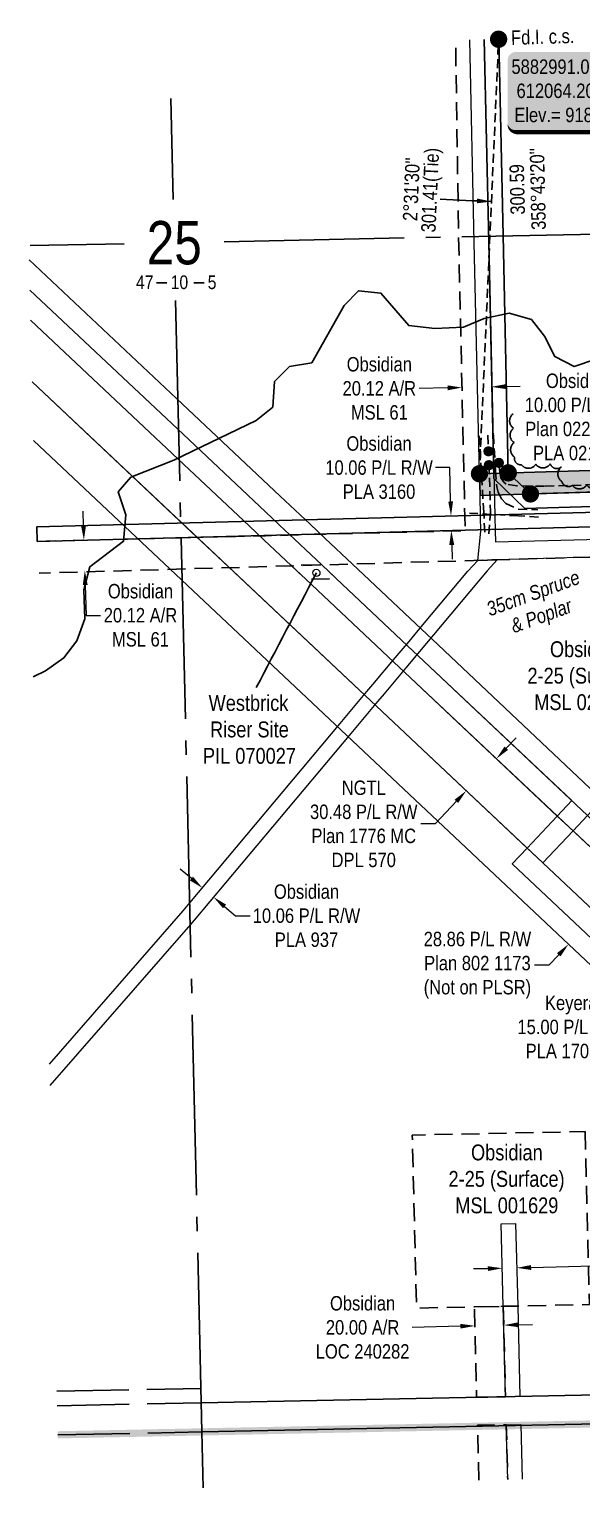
# Model space of a CAD drawing. Extents: x 610740 to 613365, y 5880886 to 5883946.
# Drawn here: x 611739 to 612122, y 5881988 to 5882998 of the extents above; entities that cross this region are included whole.
import ezdxf
from ezdxf.enums import TextEntityAlignment as Align

# ---------------------------------------------------------------- set-up
doc = ezdxf.new("R2010")
doc.units = 0
doc.header["$LTSCALE"] = 5
doc.header["$PDSIZE"] = 0.5
for name, pattern in [('0', [1, 1, 0]), ('CENTERLINEX3', [5, 2.5, -1, 0.5, -1]), ('foc-ACCESSROAD', [3.75, 2.5, -1.25]), ('foc-QUARTERLINE', [33, 25, -3, 2, -3]), ('foc-TIELINE', [1.875, 1.25, -0.625]), ('foc-UNSURVEYED', [12.5, 10, -2.5]), ('foc-WHEELTRACKS', [2, 0.4, -1.6]), ('UG_PIPE', [1.875, 1.25, -0.625])]:
    doc.linetypes.add(name, pattern=pattern)
doc.layers.get('Defpoints').update_dxf_attribs({"color": 9})
for name, color, linetype in [('10', 1, 'Continuous'), ('9', 3, 'Continuous'), ('AS-PIPE-UG', 44, 'UG_PIPE'), ('AS-SYMBOL', 7, 'Continuous'), ('C-AR', 13, 'foc-ACCESSROAD'), ('C-RW', 13, 'Continuous'), ('C-WS', 13, 'foc-ACCESSROAD'), ('DETAIL-T', 7, 'Continuous'), ('F-RW', 190, 'Continuous'), ('F-WS', 190, 'foc-ACCESSROAD'), ('L-BD', 7, 'Continuous'), ('L-MON', 1, 'Continuous'), ('L-MON-T', 1, 'Continuous'), ('L-QSEC', 8, 'foc-QUARTERLINE'), ('L-SEC', 7, 'Continuous'), ('L-SECLBL', 7, 'Continuous'), ('L-TIE', 7, 'foc-TIELINE'), ('L-USEC', 7, 'foc-UNSURVEYED'), ('P-PROPOSED', 10, 'Continuous'), ('P-PROPOSED-H', 21, 'Continuous'), ('T-BUSH', 110, '0'), ('T-BUSH-T', 110, 'Continuous'), ('T-WATER', 160, 'Continuous'), ('T-WATER-P3', 160, 'foc-WHEELTRACKS')]:
    doc.layers.add(name, color=color, linetype=linetype)
doc.layers.add('AS-TRAPPER BOUNDARY', color=7, linetype='CENTERLINEX3', true_color=0xb85c00, transparency=0.6)
for name, color, linetype, lineweight in [('C-AR-T', 13, 'Continuous', 9), ('C-RW-T', 13, 'Continuous', 9), ('C-WS-T', 13, 'Continuous', 9), ('F-RW-T', 190, 'Continuous', 9), ('F-WS-T', 190, 'Continuous', 9)]:
    doc.layers.add(name, color=color, linetype=linetype, lineweight=lineweight)
doc.styles.add('100L', font='ARIALN.TTF', dxfattribs={"height": 11})
doc.styles.add('80', font='ARIALN.TTF', dxfattribs={"height": 10})
doc.styles.add('80CG', font='ARIALN.TTF', dxfattribs={"height": 10})
doc.styles.add('80L', font='ARIALN.TTF', dxfattribs={"height": 10})
doc.styles.add('80LS', font='ARIALNI.TTF', dxfattribs={"height": 10})
doc.styles.add('foc-LtypeFont', font='ARIALN.TTF', dxfattribs={"height": 7.35})
doc.styles.add('SIMPLEX', font='ARIALN.TTF')
doc.linetypes.add('foc-TOPO-flowdirection-NOLINE', pattern='A,0,[">",foc-LtypeFont,S=0.3,R=0,X=0,Y=-0.945],-20,[">",foc-LtypeFont,S=0.3,R=0,X=0,Y=-0.945],0', length=20)
doc.dimstyles.new('Compass 5 000', dxfattribs={"dimscale": 5, "dimtxt": 9, "dimasz": 2, "dimexe": 0.2, "dimexo": 0.0625, "dimgap": 0.5, "dimtad": 0, "dimtih": 1, "dimtoh": 1, "dimzin": 0, "dimdsep": 46, "dimtxsty": '80CG', "dimcen": 0.1, "dimse1": 1, "dimse2": 1, "dimclrd": 256, "dimclrt": 256, "dimaunit": 1, "dimadec": 4, "dimazin": 0, "dimtfac": 0.06, "dimtofl": 0, "dimtmove": 0, "dimatfit": 1, "dimfxl": 0.2, "dimtolj": 1, "dimtzin": 0, "dimlwd": -1, "dimarcsym": 0})

# ---------------------------------------------------------------- blocks, each defined once
blk = doc.blocks.new('L-SECLBL')
at = {"layer": '9', "color": 7}
for p, q in [((-5.1, -27.8), (-12.3, -27.8)), ((20.7, -27.8), (13.5, -27.8))]:
    blk.add_line(p, q, dxfattribs=at)
at = {"layer": '10', "color": 2, "style": 'SIMPLEX'}
blk.add_attdef('SEC', text='', height=30, dxfattribs=at).set_placement((0, 0), align=Align.MIDDLE)
at = {"layer": '10', "color": 5, "style": '80L'}
blk.add_attdef('TWP', text='', height=9.5, dxfattribs=at).set_placement((-14.4, -27.4), align=Align.MIDDLE_RIGHT)
blk.add_attdef('RGE', text='', height=9.5, dxfattribs=at).set_placement((3.6, -27.4), align=Align.MIDDLE_CENTER)
blk.add_attdef('MER', text='', height=9.5, dxfattribs=at).set_placement((23.2, -27.4), align=Align.MIDDLE_LEFT)
blk = doc.blocks.new('*D491')
at = {"layer": 'C-AR-T', "transparency": 16777216}
for p, q in [((612077.8, 5882100.6), (612087.8, 5882100.8)), ((612037.8, 5882099.5), (612004.2, 5882098.7))]:
    blk.add_line(p, q, dxfattribs=at)
for points in [[(612037.7, 5882101.2), (612037.8, 5882097.9), (612047.8, 5882099.8)], [(612077.7, 5882102.2), (612077.8, 5882098.9), (612067.8, 5882100.3)]]:
    blk.add_solid(points, dxfattribs=at)
at = {"layer": 'Defpoints', "color": 0, "transparency": 16777216}
for p in [(612047.8, 5882099.8), (612047.9, 5882095.4), (612067.9, 5882095.9)]:
    blk.add_point(p, dxfattribs=at)
at = {"layer": 'C-AR-T', "transparency": 16777216, "insert": (611969.9, 5882098.7), "char_height": 10, "attachment_point": 5, "style": '80CG'}
blk.add_mtext('\\A1;Obsidian\\P20.00 A/R\\PLOC 240282', dxfattribs=at)
blk = doc.blocks.new('*D492')
at = {"layer": 'C-AR-T', "transparency": 16777216}
for p, q in [((612028.8, 5882749.6), (612009.2, 5882749.2)), ((612069.1, 5882750.5), (612079.1, 5882750.7))]:
    blk.add_line(p, q, dxfattribs=at)
for points in [[(612028.8, 5882751.3), (612028.8, 5882747.9), (612038.8, 5882749.8)], [(612069, 5882752.1), (612069.1, 5882748.8), (612059.1, 5882750.3)]]:
    blk.add_solid(points, dxfattribs=at)
at = {"layer": 'Defpoints', "color": 0, "transparency": 16777216}
for p in [(612038.7, 5882755.5), (612038.8, 5882749.8), (612059, 5882755.9)]:
    blk.add_point(p, dxfattribs=at)
at = {"layer": 'C-AR-T', "transparency": 16777216, "insert": (611981.5, 5882749.2), "char_height": 10, "attachment_point": 5, "style": '80CG'}
blk.add_mtext('\\A1;Obsidian\\P20.12 A/R\\PMSL 61', dxfattribs=at)
blk = doc.blocks.new('*D494')
at = {"layer": 'C-RW-T', "transparency": 16777216}
for p, q in [((612168.7, 5882729.4), (612158.7, 5882729.4)), ((612169.9, 5882688.6), (612168.7, 5882729.4)), ((612170.8, 5882658.6), (612171.1, 5882648.7))]:
    blk.add_line(p, q, dxfattribs=at)
for points in [[(612171.6, 5882688.7), (612168.3, 5882688.6), (612170.2, 5882678.6)], [(612172.5, 5882658.7), (612169.2, 5882658.6), (612170.5, 5882668.6)]]:
    blk.add_solid(points, dxfattribs=at)
at = {"layer": 'Defpoints', "color": 0, "transparency": 16777216}
for p in [(612109.2, 5882676.8), (612170.2, 5882678.6), (612109.5, 5882666.8)]:
    blk.add_point(p, dxfattribs=at)
at = {"layer": 'C-RW-T', "transparency": 16777216, "insert": (612119.6, 5882729.4), "char_height": 10, "attachment_point": 5, "style": '80CG'}
blk.add_mtext('\\A1;Obsidian\\P10.00 P/L R/W\\PPlan 022 7375\\PPLA 021390', dxfattribs=at)
blk = doc.blocks.new('*D498')
at = {"layer": 'C-RW-T', "transparency": 16777216}
for p, q in [((612086.8, 5882140.2), (612138.5, 5882141.5)), ((612056.8, 5882139.4), (612046.8, 5882139.2))]:
    blk.add_line(p, q, dxfattribs=at)
for points in [[(612086.7, 5882141.9), (612086.8, 5882138.5), (612076.8, 5882140)], [(612056.7, 5882141.1), (612056.8, 5882137.8), (612066.8, 5882139.7)]]:
    blk.add_solid(points, dxfattribs=at)
at = {"layer": 'Defpoints', "color": 0, "transparency": 16777216}
for p in [(612066.7, 5882141.9), (612076.7, 5882142.2), (612076.8, 5882140)]:
    blk.add_point(p, dxfattribs=at)
at = {"layer": 'C-RW-T', "transparency": 16777216, "insert": (612177.6, 5882141.5), "char_height": 10, "attachment_point": 5, "style": '80CG'}
blk.add_mtext('\\A1;Obsidian\\P10.00 P/L R/W\\PPlan 022 2528\\PPLA 001854', dxfattribs=at)
blk = doc.blocks.new('*D499')
at = {"layer": 'C-RW-T', "transparency": 16777216}
for p, q in [((611851.2, 5882409.7), (611843.5, 5882416.1)), ((611874.2, 5882390.3), (611881.9, 5882383.9)), ((611881.9, 5882383.9), (611891.9, 5882383.9))]:
    blk.add_line(p, q, dxfattribs=at)
for points in [[(611852.3, 5882411), (611850.1, 5882408.4), (611858.8, 5882403.2)], [(611875.3, 5882391.6), (611873.1, 5882389.1), (611866.6, 5882396.8)]]:
    blk.add_solid(points, dxfattribs=at)
at = {"layer": 'Defpoints', "color": 0, "transparency": 16777216}
for p in [(611866.8, 5882412.7), (611874.5, 5882406.3), (611866.6, 5882396.8)]:
    blk.add_point(p, dxfattribs=at)
at = {"layer": 'C-RW-T', "transparency": 16777216, "insert": (611931, 5882383.9), "char_height": 10, "attachment_point": 5, "style": '80CG'}
blk.add_mtext('\\A1;Obsidian\\P10.06 P/L R/W\\PPLA 937', dxfattribs=at)
blk = doc.blocks.new('*D500')
at = {"layer": 'C-RW-T', "transparency": 16777216}
for p, q in [((612030.4, 5882694.3), (612020.4, 5882694.3)), ((612030.9, 5882670.9), (612030.4, 5882694.3)), ((612031.7, 5882640.8), (612031.9, 5882630.8))]:
    blk.add_line(p, q, dxfattribs=at)
for points in [[(612032.6, 5882670.9), (612029.3, 5882670.8), (612031.2, 5882660.9)], [(612033.4, 5882640.8), (612030, 5882640.8), (612031.4, 5882650.8)]]:
    blk.add_solid(points, dxfattribs=at)
at = {"layer": 'Defpoints', "color": 0, "transparency": 16777216}
for p in [(612013, 5882660.4), (612031.2, 5882660.9), (612013.2, 5882650.3)]:
    blk.add_point(p, dxfattribs=at)
at = {"layer": 'C-RW-T', "transparency": 16777216, "insert": (611981.3, 5882694.3), "char_height": 10, "attachment_point": 5, "style": '80CG'}
blk.add_mtext('\\A1;Obsidian\\P10.06 P/L R/W\\PPLA 3160', dxfattribs=at)
blk = doc.blocks.new('*D503')
at = {"layer": 'Defpoints', "color": 0, "transparency": 16777216}
for p in [(612112.7, 5882364.2), (612229.4, 5882294), (612209.7, 5882273)]:
    blk.add_point(p, dxfattribs=at)
at = {"layer": 'F-RW-T', "transparency": 16777216}
for p, q in [((612139.4, 5882392.4), (612146.2, 5882399.7)), ((612105.9, 5882356.9), (612099, 5882349.6)), ((612099, 5882349.6), (612089, 5882349.6))]:
    blk.add_line(p, q, dxfattribs=at)
for points in [[(612138.1, 5882393.6), (612140.6, 5882391.3), (612132.5, 5882385.2)], [(612104.7, 5882358), (612107.1, 5882355.7), (612112.7, 5882364.2)]]:
    blk.add_solid(points, dxfattribs=at)
at = {"layer": 'F-RW-T', "transparency": 16777216, "insert": (612049.5, 5882349.6), "char_height": 10, "attachment_point": 5, "style": '80CG'}
blk.add_mtext('\\A1;28.86 P/L R/W\\PPlan 802 1173\\P(Not on PLSR)', dxfattribs=at)
blk = doc.blocks.new('*D504')
at = {"layer": 'Defpoints', "color": 0, "transparency": 16777216}
for p in [(612065.1, 5882490.4), (612041.8, 5882470.5), (612044.2, 5882468.2)]:
    blk.add_point(p, dxfattribs=at)
at = {"layer": 'F-RW-T', "transparency": 16777216}
for p, q in [((612069.5, 5882500), (612076.4, 5882507.2)), ((612034.9, 5882463.2), (612020.2, 5882447.5)), ((612020.2, 5882447.5), (612010.2, 5882447.5))]:
    blk.add_line(p, q, dxfattribs=at)
for points in [[(612068.3, 5882501.1), (612070.7, 5882498.8), (612062.7, 5882492.7)], [(612033.7, 5882464.3), (612036.1, 5882462), (612041.8, 5882470.5)]]:
    blk.add_solid(points, dxfattribs=at)
at = {"layer": 'F-RW-T', "transparency": 16777216, "insert": (611970.7, 5882447.5), "char_height": 10, "attachment_point": 5, "style": '80CG'}
blk.add_mtext('\\A1;NGTL\\P30.48 P/L R/W\\PPlan 1776 MC\\PDPL 570', dxfattribs=at)
blk = doc.blocks.new('*D507')
at = {"layer": 'Defpoints', "color": 0, "transparency": 16777216}
for p in [(612177.8, 5882322), (612358.3, 5882172.8), (612348.1, 5882161.8)]:
    blk.add_point(p, dxfattribs=at)
at = {"layer": 'F-RW-T', "transparency": 16777216}
for p, q in [((612194.9, 5882340.2), (612201.8, 5882347.5)), ((612170.9, 5882314.7), (612163.5, 5882306.8)), ((612163.5, 5882306.8), (612153.5, 5882306.8))]:
    blk.add_line(p, q, dxfattribs=at)
for points in [[(612193.7, 5882341.3), (612196.1, 5882339), (612188.1, 5882332.9)], [(612169.7, 5882315.8), (612172.2, 5882313.5), (612177.8, 5882322)]]:
    blk.add_solid(points, dxfattribs=at)
at = {"layer": 'F-RW-T', "transparency": 16777216, "insert": (612114.5, 5882306.8), "char_height": 10, "attachment_point": 5, "style": '80CG'}
blk.add_mtext('\\A1;Keyera\\P15.00 P/L R/W\\PPLA 170521', dxfattribs=at)
blk = doc.blocks.new('fdia')
at = {"color": 255, "const_width": 1}
blk.add_lwpolyline([(-0.5, 0, 1), (0.5, 0, 1)], format="xyb", close=True, dxfattribs=at)
blk = doc.blocks.new('Fdiaa')
blk.add_blockref('fdia', (0, 0))
blk = doc.blocks.new('fdib')
at = {"color": 1, "const_width": 1.6}
blk.add_lwpolyline([(-0.4, 0, 1), (0.4, 0, 1)], format="xyb", close=True, dxfattribs=at)
at = {"color": 1}
blk.add_circle((0, 0), 0.8, dxfattribs=at)
blk = doc.blocks.new('Fdibb')
blk.add_blockref('fdib', (0, 0))
blk = doc.blocks.new('fdicc')
for name in ['Fdibb', 'Fdiaa']:
    blk.add_blockref(name, (0, 0))
blk = doc.blocks.new('FDI')
blk.add_blockref('fdicc', (0, 0))
blk = doc.blocks.new('RISER')
h = blk.add_hatch(color=255)
h.dxf.hatch_style = 1
edge = h.paths.add_edge_path()
edge.add_arc((0, 0), 0.7, 0, 360)
blk.add_hatch(color=13).paths.add_polyline_path([(0.58, -0.15), (-0.58, -0.15, 0.774597)])
at = {"color": 13}
blk.add_line((-0.58, -0.15), (0.58, -0.15), dxfattribs=at)
blk.add_circle((0, 0), 0.6, dxfattribs=at)
blk = doc.blocks.new('*U530')
h = blk.add_hatch(color=254)
edge = h.paths.add_edge_path()
edge.add_line((-34, -28.5), (34, -28.5))
edge.add_arc((34, -22.5), 6, 270, 360)
edge.add_line((40, -22.5), (40, 21))
edge.add_arc((34, 21), 6, 0, 90)
edge.add_line((34, 27), (-34, 27))
edge.add_arc((-34, 21), 6, 90, 180)
edge.add_line((-40, 21), (-40, -22.5))
edge.add_arc((-34, -22.5), 6, 180, 270)
at = {"color": 1, "flags": 128}
blk.add_lwpolyline([(-34, -28.5, 3, 3, 0), (34, -28.5, 3, 3, 0.414214), (40, -22.5, 3, 3, 0), (40, 21, 3, 0, 0.414214), (34, 27, 0, 0, 0), (-34, 27, 0, 0, 0.414214), (-40, 21, 0, 0, 0), (-40, -22.5, 0, 3, 0.414214)], format="xyseb", close=True, dxfattribs=at)
blk.add_lwpolyline([(-35, 0, 0, 10, 0), (0, 0, 5, 5, 0)], format="xyseb", dxfattribs=at)
at = {"color": 1, "style": '80'}
blk.add_attdef('ENTER_TEXT_001', (-36, -5), '', height=10, dxfattribs=at)
blk = doc.blocks.new('*D534')
at = {"layer": 'C-RW-T', "transparency": 16777216}
for p, q in [((611776.4, 5882654.1), (611776.1, 5882664.1)), ((611777.6, 5882613), (611778.2, 5882592)), ((611778.2, 5882592), (611788.2, 5882592))]:
    blk.add_line(p, q, dxfattribs=at)
for points in [[(611778.1, 5882654.1), (611774.7, 5882654), (611776.7, 5882644.1)], [(611779.3, 5882613), (611775.9, 5882612.9), (611777.3, 5882623)]]:
    blk.add_solid(points, dxfattribs=at)
at = {"layer": 'Defpoints', "color": 0, "transparency": 16777216}
for p in [(611875.6, 5882647), (611777.3, 5882623), (611876.2, 5882625.9)]:
    blk.add_point(p, dxfattribs=at)
at = {"layer": 'C-RW-T', "transparency": 16777216, "insert": (611815.9, 5882592), "char_height": 10, "attachment_point": 5, "style": '80CG'}
blk.add_mtext('\\A1;Obsidian\\P20.12 A/R\\PMSL 61', dxfattribs=at)

msp = doc.modelspace()

# ---------------------------------------------------------------- hatches: boundary and pattern name
at = {"layer": 'P-PROPOSED-H'}
h = msp.add_hatch(color=256, dxfattribs=at)
h.dxf.hatch_style = 1
h.paths.add_polyline_path([(612390.142, 5882685.124), (612273.971, 5882681.72), (612051.375, 5882675.096), (612050.929, 5882690.084), (612273.532, 5882696.708), (612390.439, 5882700.133), (612465.598, 5882694.953), (612464.575, 5882679.764), (612426.042, 5882682.653)])

# ---------------------------------------------------------------- linework, layer by layer
at = {"layer": 'AS-PIPE-UG'}
msp.add_line((612056.823, 5882716.794), (612057.241, 5882705.612), dxfattribs=at)
for points in [[(612054.577, 5882649.645), (612053.866, 5882663.355), (612050.798, 5882716.434)], [(612060.587, 5882717.03), (612061.979, 5882692.32), (612062.879, 5882680.911), (612063.817, 5882677.3), (612066.109, 5882672.613), (612069.175, 5882669.515), (612077.669, 5882665.56), (612091.438, 5882665.104)], [(612205.752, 5882684.918), (612096.035, 5882681.428), (612076.919, 5882681.745), (612069.547, 5882682.764), (612067.843, 5882684.236), (612065.855, 5882687.253), (612064.796, 5882692.918), (612064.362, 5882697.572)], [(612057.475, 5882696.089), (612057.87, 5882687.369), (612058.58, 5882664), (612057.241, 5882646.298)], [(612091.766, 5882660.019), (612077.963, 5882660.927), (612044.106, 5882662.788)]]:
    msp.add_lwpolyline(points, dxfattribs=at)
at = {"layer": 'AS-TRAPPER BOUNDARY', "flags": 128}
msp.add_lwpolyline([(611758.525, 5882024.315, 5, 5, 0), (612685.721, 5882043.096, 5, 5, 0), (612664.636, 5882941.112, 0, 0, 0)], format="xyseb", dxfattribs=at)
at = {"layer": 'C-AR', "flags": 128}
for points in [[(612390.706, 5882640.036), (611745.556, 5882621.187)], [(612050.511, 5881992.816), (612049.535, 5882030.934), (612069.543, 5882031.337), (612070.516, 5881993.284)]]:
    msp.add_lwpolyline(points, dxfattribs=at)
msp.add_lwpolyline([(612067.442, 5882113.329), (612068.989, 5882050.71), (612048.981, 5882050.307), (612047.436, 5882112.926), (612067.442, 5882113.329)], close=True, dxfattribs=at)
at = {"layer": 'C-RW'}
for points in [[(612263.213, 5882671.399), (612082.43, 5882666.02), (612061.002, 5882686.738), (612057.344, 5882850.457), (612054.207, 5882990.866)], [(612064.252, 5882990.867), (612067.429, 5882855.093), (612070.912, 5882690.69), (612086.279, 5882676.141), (612273.988, 5882681.722)]]:
    msp.add_lwpolyline(points, dxfattribs=at)
at = {"layer": 'C-RW', "flags": 128}
msp.add_lwpolyline([(612389.956, 5882670.189), (612390.25, 5882660.139), (611744.327, 5882643.235), (611744.092, 5882653.394)], close=True, dxfattribs=at)
at = {"layer": 'C-RW-T'}
for points in [[(612239.965, 5882635.631), (612063.112, 5882630.417), (612049.83, 5882630.076), (612051.829, 5882650.252), (612051.534, 5882660.372), (612051.375, 5882675.096), (612050.929, 5882690.084), (612047.292, 5882850.252), (612044.155, 5882990.641)], [(612054.207, 5882990.866), (612057.344, 5882850.457), (612060.887, 5882691.859), (612061.586, 5882660.596), (612061.879, 5882650.546), (612062.054, 5882643.01), (612261.012, 5882648.111)], [(611752.788, 5882281.148), (611845.454, 5882387.292), (611850.197, 5882392.941), (611954.367, 5882517.038), (611972.929, 5882539.14), (611977.043, 5882544.044), (611992.556, 5882562.52), (612002.085, 5882573.865), (612011.724, 5882585.355), (612042.968, 5882622.574), (612049.83, 5882630.076), (612063.112, 5882630.417), (612056.37, 5882622.883), (612019.063, 5882578.442), (612009.447, 5882566.966), (611999.905, 5882555.613), (611984.754, 5882537.573), (611980.28, 5882532.232), (611961.712, 5882510.13), (611853.101, 5882380.746), (611850.55, 5882377.824), (611753.137, 5882266.241)], [(612070.516, 5881993.284), (612069.543, 5882031.337), (612079.541, 5882031.538), (612080.512, 5881993.517)]]:
    msp.add_lwpolyline(points, dxfattribs=at)
msp.add_lwpolyline([(612077.439, 5882113.529), (612078.986, 5882050.912), (612068.989, 5882050.711), (612067.442, 5882113.329), (612065.979, 5882170.463), (612075.972, 5882170.718), (612077.439, 5882113.529)], close=True, dxfattribs=at)
at = {"layer": 'C-WS', "flags": 128}
msp.add_lwpolyline([(611744.327, 5882643.235), (611818.241, 5882645.082), (611844.285, 5882645.724), (611859.256, 5882646.083), (611902.591, 5882647.161), (611923.756, 5882647.685), (611944.988, 5882648.233), (612041.027, 5882650.627), (612040.776, 5882660.689), (612036.463, 5882855.491), (612034.366, 5882990.323)], dxfattribs=at)
msp.add_lwpolyline([(612124.206, 5882234.377), (612127.171, 5882114.528), (612077.439, 5882113.529), (612067.442, 5882113.329), (612047.436, 5882112.926), (612007.31, 5882112.12), (612004.345, 5882231.968), (612124.206, 5882234.377)], close=True, dxfattribs=at)
at = {"layer": 'F-RW'}
for points in [[(611738.726, 5882838.309), (611840.987, 5882742.167), (611912.839, 5882674.613), (611933.605, 5882655.048), (611944.016, 5882645.239), (611962.76, 5882627.581), (612010.754, 5882582.366), (612018.093, 5882575.453), (612136.084, 5882464.304), (612125.811, 5882453.362), (612115.78, 5882442.71), (612094.907, 5882420.512), (612424.501, 5882110.541), (612434.772, 5882100.883), (612471.169, 5882066.646), (612502.571, 5882037.113), (612540.646, 5882001.304)], [(612519.258, 5882000.804), (612481.103, 5882036.679), (612449.704, 5882066.213), (612435.213, 5882079.846), (612424.943, 5882089.505), (612073.705, 5882419.877), (612083.971, 5882430.792), (612104.852, 5882452.99), (612114.88, 5882463.658), (612008.477, 5882563.977), (612001.115, 5882570.876), (611951.689, 5882617.45), (611941.529, 5882627.051), (611922.784, 5882644.692), (611912.291, 5882654.516), (611902.56, 5882663.684), (611841.48, 5882721.112), (611739.218, 5882817.254)], [(611739.218, 5882817.254), (611841.48, 5882721.112), (611902.56, 5882663.684), (611912.291, 5882654.516), (611922.783, 5882644.685), (611941.526, 5882627.042), (611951.687, 5882617.443), (612001.105, 5882570.86), (612008.472, 5882563.961), (612125.81, 5882453.357), (612205.304, 5882378.46), (612248.984, 5882337.831), (612313.174, 5882276.833), (612323.905, 5882266.737), (612423.183, 5882173.376), (612433.454, 5882163.718), (612535.294, 5882067.944), (612566.699, 5882038.412), (612604.562, 5882002.797)], [(612584.041, 5882002.318), (612546.107, 5882037.995), (612514.706, 5882067.528), (612433.877, 5882143.553), (612423.606, 5882153.212), (611998.932, 5882552.617), (611991.582, 5882559.524), (611930.506, 5882616.987), (611920.306, 5882626.587), (611901.618, 5882644.161), (611891.189, 5882653.965), (611841.968, 5882700.249), (611739.705, 5882796.425)], [(612540.644, 5882001.304), (612094.906, 5882420.509), (611740.705, 5882753.654)], [(611741.651, 5882713.179), (612499.57, 5882000.344)]]:
    msp.add_lwpolyline(points, dxfattribs=at)
at = {"layer": 'F-RW', "flags": 128}
for points in [[(611739.705, 5882796.425), (611841.968, 5882700.249), (611891.188, 5882653.965), (611901.618, 5882644.163), (611920.306, 5882626.587), (611930.505, 5882616.985), (611991.582, 5882559.524), (611998.933, 5882552.619), (612104.851, 5882452.988), (612115.779, 5882442.708), (612423.605, 5882153.202), (612433.875, 5882143.549), (612514.706, 5882067.528), (612546.107, 5882037.995), (612584.042, 5882002.318)], [(612540.646, 5882001.304), (612502.571, 5882037.113), (612471.169, 5882066.646), (612434.771, 5882100.883), (612424.501, 5882110.539), (612094.906, 5882420.509), (612083.972, 5882430.791), (611979.308, 5882529.238), (611971.958, 5882536.149), (611876.891, 5882625.576), (611858.281, 5882643.086), (611847.86, 5882652.887), (611842.968, 5882657.483), (611740.705, 5882753.661)]]:
    msp.add_lwpolyline(points, dxfattribs=at)
at = {"layer": 'F-WS', "flags": 128}
msp.add_lwpolyline([(611941.534, 5882627.068), (611951.696, 5882617.47), (611948.223, 5882617.424), (611930.513, 5882617.008), (611920.312, 5882626.603), (611941.534, 5882627.068)], close=True, dxfattribs=at)
at = {"layer": 'L-QSEC'}
for p, q in [((611836.99, 5882950.133), (611838.628, 5882880.127)), ((611873.847, 5882850.851), (612646.096, 5882866.62)), ((611739.364, 5882848.105), (611804.606, 5882849.437)), ((611840.264, 5882810.174), (611858.506, 5882026.337)), ((611858.506, 5882026.337), (611859.411, 5881987.599))]:
    msp.add_line(p, q, dxfattribs=at)
at = {"layer": 'L-SEC'}
for p, q in [((611858.099, 5882046.452), (612664.934, 5882062.744)), ((611858.506, 5882026.337), (612665.34, 5882042.628))]:
    msp.add_line(p, q, dxfattribs=at)
at = {"layer": 'L-TIE'}
msp.add_line((612050.929, 5882690.084), (612064.201, 5882991.089), dxfattribs=at)
at = {"layer": 'L-USEC'}
for p, q in [((611757.852, 5882054.487), (611857.896, 5882056.51)), ((611758.056, 5882044.43), (611858.099, 5882046.452)), ((611758.525, 5882024.315), (611858.506, 5882026.337))]:
    msp.add_line(p, q, dxfattribs=at)
at = {"layer": 'P-PROPOSED'}
msp.add_lwpolyline([(612390.145, 5882685.133), (612273.971, 5882681.72), (612051.375, 5882675.096), (612050.929, 5882690.084), (612273.532, 5882696.708), (612390.439, 5882700.133), (612465.635, 5882694.99), (612464.575, 5882679.764), (612426.042, 5882682.653)], close=True, dxfattribs=at)
at = {"layer": 'T-BUSH', "flags": 128}
msp.add_lwpolyline([(612074.263, 5882731.628, 0.52056705), (612074.608, 5882721.634, 0.52056705), (612074.953, 5882711.64, 0.52056705), (612075.298, 5882701.646, 0.52056705), (612080.026, 5882696.323, 0.52056705), (612090.022, 5882696.614, 0.52056705), (612100.018, 5882696.905, 0.52056705), (612107.692, 5882694.716, 0.52056705), (612108.058, 5882684.723, 0.52056705), (612115.342, 5882682.066, 0.52056705), (612125.34, 5882682.285, 0.52056705), (612135.337, 5882682.504, 0.52056705), (612145.335, 5882682.724, 0.52056705), (612155.333, 5882682.943, 0.52056705), (612165.33, 5882683.162, 0.52056705), (612175.328, 5882683.382, 0.52056705), (612179.796, 5882689.029, 0.52056705), (612180.823, 5882698.123, 0.52056705), (612190.778, 5882699.066, 0.52056705), (612200.733, 5882700.01, 0.52056705), (612210.689, 5882700.953, 0.52056705), (612220.299, 5882699.696, 0.52056705), (612230.004, 5882698.503, 0.52056705), (612239.998, 5882698.844, 0.52056705), (612249.992, 5882699.186, 0.52056705), (612259.986, 5882699.528, 0.52056705), (612269.98, 5882699.87, 0.52056705), (612279.975, 5882700.211, 0.52056705), (612289.969, 5882700.553, 0.52056705), (612299.963, 5882700.895, 0.52056705), (612309.959, 5882701.163, 0.52056705), (612319.957, 5882701.352, 0.52056705), (612329.955, 5882701.542, 0.52056705), (612339.954, 5882701.731, 0.52056705), (612349.952, 5882701.92, 0.52056705), (612359.95, 5882702.11, 0.52056705), (612369.948, 5882702.299, 0.52056705), (612379.946, 5882702.489, 0.52056705), (612389.945, 5882702.678, 0.52056705), (612399.844, 5882703.717, 0.52056705), (612409.619, 5882705.825, 0.52056705), (612418.997, 5882708.586, 0.52056705), (612425.351, 5882716.308, 0.52056705), (612433.09, 5882720.857, 0.52056705), (612443.072, 5882720.262, 0.52056705), (612453.054, 5882719.772, 0.52056705), (612463.029, 5882720.484, 0.52056705), (612473.003, 5882721.197, 0.52056705), (612482.906, 5882722.541, 0.52056705), (612492.785, 5882724.09, 0.52056705), (612498.8, 5882718.548, 0.52056705), (612502.853, 5882709.407, 0.52056705), (612506.906, 5882700.265, 0.52056705), (612516.418, 5882702.938, 0.52056705), (612526.006, 5882705.777, 0.52056705), (612535.595, 5882708.617, 0.52056705), (612543.415, 5882710.933, 0.52056705)], format="xyb", dxfattribs=at)
at = {"layer": 'T-WATER', "flags": 128}
msp.add_lwpolyline([(611741.499, 5882549.328), (611750, 5882553.531), (611762.836, 5882562.501), (611771.834, 5882574.264), (611777.268, 5882589.619), (611776.666, 5882609.558), (611780.707, 5882625.704), (611804.241, 5882643.332), (611805.773, 5882661.666), (611800.53, 5882677.47), (611809.337, 5882687.685), (611839.12, 5882699.604), (611896.08, 5882726.874), (611907.712, 5882736.223), (611908.786, 5882753.947), (611919.137, 5882764.265), (611934.664, 5882766.939), (611957.176, 5882806.637), (611966.995, 5882816.82), (611982.651, 5882815.207), (612001.916, 5882792.675), (612020.084, 5882790.723), (612039.836, 5882791.554), (612054.251, 5882797.529), (612071.529, 5882801.387), (612086.914, 5882796.908), (612095.9, 5882785.325), (612103.174, 5882771.305), (612116.549, 5882764.323), (612130.937, 5882769.226)], dxfattribs=at)
at = {"layer": 'T-WATER-P3', "linetype": 'foc-TOPO-flowdirection-NOLINE', "flags": 128}
msp.add_lwpolyline([(611741.499, 5882549.328), (611750, 5882553.531), (611762.836, 5882562.501), (611771.834, 5882574.264), (611777.268, 5882589.619), (611776.666, 5882609.558), (611780.707, 5882625.704), (611804.241, 5882643.332), (611805.773, 5882661.666), (611800.53, 5882677.47), (611809.337, 5882687.685), (611839.12, 5882699.604), (611896.08, 5882726.874), (611907.712, 5882736.223), (611908.786, 5882753.947), (611919.137, 5882764.265), (611934.664, 5882766.939), (611957.176, 5882806.637), (611966.995, 5882816.82), (611982.651, 5882815.207), (612001.916, 5882792.675), (612020.084, 5882790.723), (612039.836, 5882791.554), (612054.251, 5882797.529), (612071.529, 5882801.387), (612086.914, 5882796.908), (612095.9, 5882785.325), (612103.174, 5882771.305), (612116.549, 5882764.323), (612130.937, 5882769.226), (612144.072, 5882776.113), (612161.882, 5882774.206), (612174.755, 5882781.924), (612180.756, 5882796.222), (612175.083, 5882810.524), (612173.37, 5882823.879), (612191.456, 5882826.627), (612201.337, 5882836.751), (612207.875, 5882851.069), (612197.567, 5882878.755), (612205.045, 5882891.491), (612214.472, 5882902.856), (612230.174, 5882907.618), (612256.902, 5882922.064), (612259.493, 5882926.137)], dxfattribs=at)

# ---------------------------------------------------------------- block references
at = {"layer": 'AS-SYMBOL', "xscale": 5, "yscale": 5, "zscale": 5}
for p in [(612057.241, 5882705.612), (612057.475, 5882696.089), (612064.362, 5882697.572)]:
    msp.add_blockref('RISER', p, dxfattribs=at)
at = {"layer": 'DETAIL-T'}
ref = msp.add_blockref('*U530', (612110.433, 5882955.302), dxfattribs=at)
ref.add_attrib('ENTER_TEXT_001', '5882991.09 N.', (612073.114, 5882967.074), dxfattribs={"layer": '0', "color": 1, "height": 10, "style": '80'})
ref.add_attrib('ENTER_TEXT_002', '612064.20 E.', (612076.637, 5882950.366), dxfattribs={"layer": '0', "color": 1, "height": 10, "style": '80'})
ref.add_attrib('ENTER_TEXT_003', 'Elev.= 918.14', (612075.068, 5882933.659), dxfattribs={"layer": '0', "color": 1, "height": 10, "style": '80'})
at = {"layer": 'L-MON', "xscale": 5, "yscale": 5, "zscale": 5}
for p in [(612064.201, 5882991.089), (612050.929, 5882690.084), (612070.912, 5882690.69), (612086.279, 5882676.141)]:
    msp.add_blockref('FDI', p, dxfattribs=at)
at = {"layer": 'L-SECLBL', "color": 3, "xscale": 0.999611, "yscale": 0.999611, "zscale": 0.999611}
msp.add_blockref('L-SECLBL', (611839.329, 5882850.146), dxfattribs=at).add_auto_attribs({'SEC': '25', 'TWP': '47', 'RGE': '10', 'MER': '5'})

# ---------------------------------------------------------------- texts
at = {"layer": 'C-WS-T', "char_height": 10.99572, "attachment_point": 1, "style": '100L'}
for s, insert in [('\\pi15.844;Obsidian\\P\\pi0.24678;2-25 (Surface)\\P\\pi4.9571;MSL 020095', (612083.945, 5882574.028)), ('\\pi15.844;Obsidian\\P\\pi0.24678;2-25 (Surface)\\P\\pi4.9796;MSL 001629', (612029.218, 5882225.433))]:
    msp.add_mtext_dynamic_manual_height_columns(s, width=79.88626, gutter_width=0, heights=[0], dxfattribs=dict(at, insert=insert))
at = {"layer": 'F-WS-T', "insert": (611850.739, 5882536.803), "char_height": 10.99572, "attachment_point": 1, "style": '100L'}
msp.add_mtext_dynamic_manual_height_columns('\\pi12.405;Westbrick\\P\\pi13.403;Riser Site\\P\\pi8.5048;PIL 070027', width=79.88626, gutter_width=0, heights=[0], dxfattribs=at)
at = {"layer": 'L-BD', "style": '80L'}
for s, rotation, p in [('301.41(Tie)', 87.4753, (612017.95, 5882886.515)), ("358°43'20''", 91.2778, (612091.347, 5882887.377)), ("2°31'30''", 87.4753, (612003.714, 5882887.143)), ('300.59', 91.2778, (612077.1, 5882887.059))]:
    msp.add_text(s, height=10, rotation=rotation, dxfattribs=at).set_placement(p, align=Align.MIDDLE)
at = {"layer": 'L-MON-T', "insert": (612072.046, 5882997.13), "char_height": 10, "attachment_point": 1, "rotation": 1.704448, "style": '100L'}
msp.add_mtext_dynamic_manual_height_columns('\\pi0.61875;Fd.I. c.s.', width=43.23614, gutter_width=55, heights=[0], dxfattribs=at)
at = {"layer": 'T-BUSH-T', "insert": (612086.386, 5882612.115), "char_height": 9.99612, "width": 67.28399, "attachment_point": 2, "rotation": 20, "style": '80LS'}
msp.add_mtext('35cm Spruce\\P& Poplar', dxfattribs=at)

# ---------------------------------------------------------------- dimensions: what is measured, and where the dimension line sits
at = {"layer": 'C-AR-T'}
for base, p1, p2, angle, text, picture, middle in [((612038.801, 5882749.812), (612058.959, 5882755.911), (612038.676, 5882755.462), 181.268278, 'Obsidian\\P20.12 A/R\\PMSL 61', '*D492', (611981.477, 5882749.157)), ((612047.772, 5882099.798), (612067.888, 5882095.941), (612047.884, 5882095.428), 181.467203, 'Obsidian\\P20.00 A/R\\PLOC 240282', '*D491', (611969.912, 5882098.681))]:
    dim = msp.add_linear_dim(base=base, p1=p1, p2=p2, angle=angle, text=text, dimstyle='Compass 5 000', dxfattribs=at)
    dim.commit()
    dim.dimension.update_dxf_attribs({"geometry": picture, "text_midpoint": middle, "dimtype": 161})
at = {"layer": 'C-RW-T'}
for base, p1, p2, angle, text, picture, middle in [((612170.234, 5882678.625), (612109.539, 5882666.837), (612109.244, 5882676.821), 91.694258, 'Obsidian\\P10.00 P/L R/W\\PPlan 022 7375\\PPLA 021390', '*D494', (612119.646, 5882729.412)), ((612031.198, 5882660.86), (612013.227, 5882650.343), (612012.976, 5882660.406), 91.428138, 'Obsidian\\P10.06 P/L R/W\\PPLA 3160', '*D500', (611981.278, 5882694.295)), ((611866.558, 5882396.776), (611866.813, 5882412.736), (611874.523, 5882406.265), 319.988404, 'Obsidian\\P10.06 P/L R/W\\PPLA 937', '*D499', (611930.962, 5882383.917)), ((612076.761, 5882139.959), (612066.71, 5882141.896), (612076.705, 5882142.152), 1.469228, 'Obsidian\\P10.00 P/L R/W\\PPlan 022 2528\\PPLA 001854', '*D498', (612177.627, 5882141.543))]:
    dim = msp.add_linear_dim(base=base, p1=p1, p2=p2, angle=angle, text=text, dimstyle='Compass 5 000', dxfattribs=at)
    dim.commit()
    dim.dimension.update_dxf_attribs({"geometry": picture, "text_midpoint": middle, "dimtype": 161})
at = {"layer": 'C-RW-T', "color": 5}
dim = msp.add_linear_dim(base=(611777.294, 5882622.965), p1=(611875.607, 5882646.972), p2=(611876.224, 5882625.856), angle=271.673476, text='Obsidian\\P20.12 A/R\\PMSL 61', dimstyle='Compass 5 000', dxfattribs=at)
dim.commit()
dim.dimension.update_dxf_attribs({"geometry": '*D534', "text_midpoint": (611815.934, 5882592.021), "dimtype": 161})
at = {"layer": 'F-RW-T', "color": 5}
for base, p1, p2, angle, text, picture, middle in [((612041.785, 5882470.472), (612065.084, 5882490.395), (612044.204, 5882468.196), 226.753174, 'NGTL\\P30.48 P/L R/W\\PPlan 1776 MC\\PDPL 570', '*D504', (611970.705, 5882447.499)), ((612112.749, 5882364.155), (612229.441, 5882293.983), (612209.689, 5882272.982), 226.755769, '28.86 P/L R/W\\PPlan 802 1173\\P(Not on PLSR)', '*D503', (612049.507, 5882349.586))]:
    dim = msp.add_linear_dim(base=base, p1=p1, p2=p2, angle=angle, text=text, dimstyle='Compass 5 000', dxfattribs=at)
    dim.commit()
    dim.dimension.update_dxf_attribs({"geometry": picture, "text_midpoint": middle, "dimtype": 161})
at = {"layer": 'F-RW-T'}
dim = msp.add_linear_dim(base=(612177.795, 5882321.971), p1=(612358.346, 5882172.756), p2=(612348.06, 5882161.821), angle=226.753428, text='Keyera\\P15.00 P/L R/W\\PPLA 170521', dimstyle='Compass 5 000', dxfattribs=at)
dim.commit()
dim.dimension.update_dxf_attribs({"geometry": '*D507', "text_midpoint": (612114.462, 5882306.824), "dimtype": 161})

# ---------------------------------------------------------------- leaders
at = {"layer": 'F-WS-T', "path_type": 1}
msp.add_leader([(611937.843, 5882621.395), (611896.201, 5882541.923)], dimstyle='Compass 5 000', override={"dimasz": 1, "dimgap": 0.5, "dimtad": 0, "dimldrblk": 'DotBlank'}, dxfattribs=at)
at = {"layer": 'L-BD', "path_type": 1}
msp.add_leader([(612059.193, 5882878.64), (612023.736, 5882880.28)], dimstyle='Compass 5 000', override={"dimgap": 0.5, "dimtad": 0}, dxfattribs=at)

doc.saveas('drawing.dxf')
